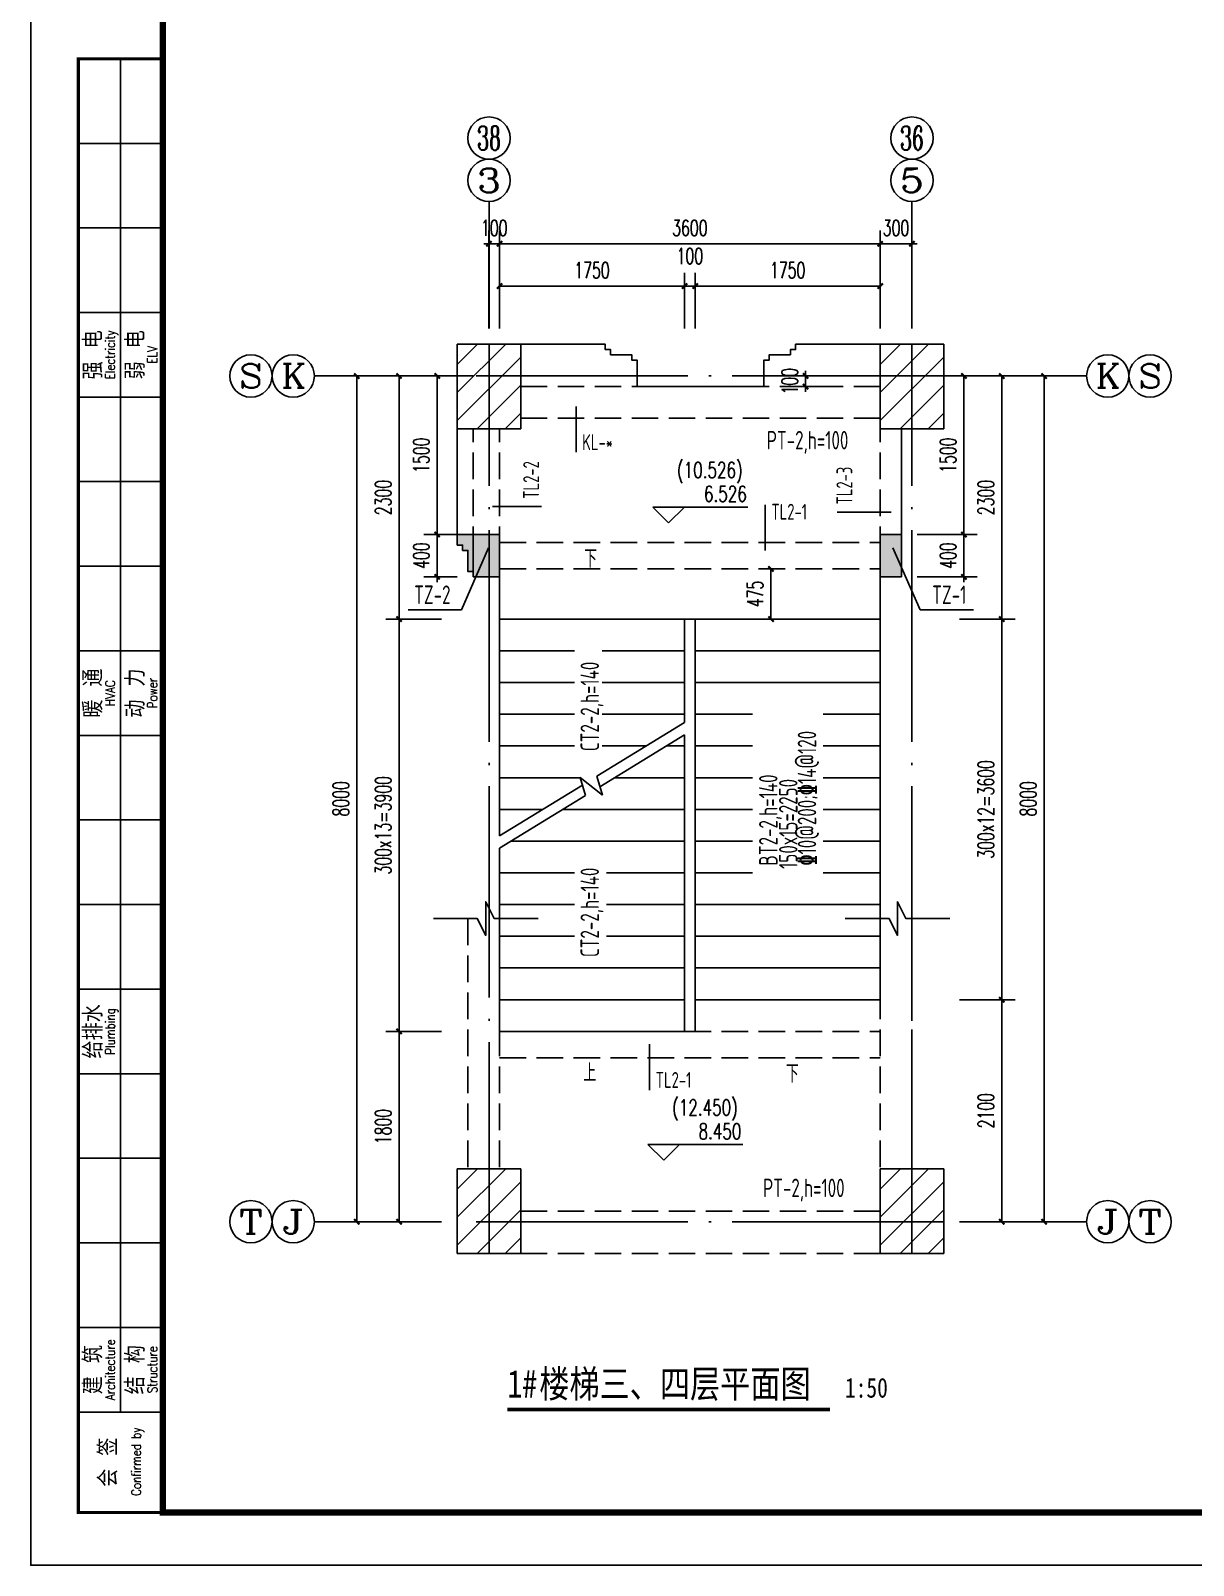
# Model space of a CAD drawing. Extents: x 239268 to 489116, y -316056 to -246175.
# Drawn here: x 307822 to 318817, y -311002 to -296486 of the extents above; entities that cross this region are included whole.
import ezdxf
from ezdxf.enums import TextEntityAlignment as Align

# ---------------------------------------------------------------- set-up
doc = ezdxf.new("R2010")
doc.units = 0
doc.header["$LTSCALE"] = 1000
doc.header["$MEASUREMENT"] = 0
doc.linetypes.add('DASH', pattern=[0.35, 0.25, -0.1])
doc.linetypes.add('DOTE', pattern=[2.42, 2, -0.2, 0.02, -0.2])
doc.layers.get('0').update_dxf_attribs({"linetype": 'CONTINUOUS'})
doc.layers.get('Defpoints').update_dxf_attribs({"color": 6, "linetype": 'CONTINUOUS'})
for name, color, linetype in [('3-ban', 84, 'CONTINUOUS'), ('3-HATCH', 8, 'CONTINUOUS'), ('3-liang-rein', 54, 'CONTINUOUS'), ('3-liang-s', 120, 'CONTINUOUS'), ('3-liang-s-1', 44, 'CONTINUOUS'), ('3-liang-xu', 120, 'DASH'), ('AXIS', 3, 'CONTINUOUS'), ('AXIS_TEXT', 7, 'CONTINUOUS'), ('COLUMN', 2, 'CONTINUOUS'), ('DIM_ELEV', 3, 'CONTINUOUS'), ('DIM_SYMB', 3, 'CONTINUOUS'), ('DOTE', 26, 'DOTE'), ('PUB_TEXT', 7, 'CONTINUOUS'), ('STAIR', 4, 'CONTINUOUS'), ('图框', 85, 'CONTINUOUS')]:
    doc.layers.add(name, color=color, linetype=linetype)
doc.styles.add('_TCH_AXIS', font='COMPLEX', dxfattribs={"bigfont": 'GBCBIG'})
doc.styles.add('_TCH_DIM', font='SIMPLEX', dxfattribs={"bigfont": 'GBCBIG'})
doc.styles.add('COMPLEX', font='COMPLEX')
doc.styles.add('DIM_FONT', font='SIMPLEX.shx', dxfattribs={"width": 0.65})
doc.styles.add('TKZ2_tjkts.shx', font='tjromant.shx', dxfattribs={"bigfont": 'tjkts.shx'})
doc.styles.add('TSSD_Rein', font='Tssdeng.shx', dxfattribs={"width": 0.7, "bigfont": 'hztxt.shx'})
doc.styles.add('房间名称', font='SIMHEI.TTF', dxfattribs={"width": 0.8})
doc.dimstyles.new('DIMN50', dxfattribs={"dimscale": 0.5, "dimtxt": 300, "dimasz": 100, "dimexe": 250, "dimexo": 300, "dimgap": 150, "dimtad": 1, "dimdec": 0, "dimzin": 0, "dimdsep": 46, "dimtxsty": 'DIM_FONT', "dimblk": 'ARCHTICK', "dimcen": 0.09, "dimclrt": 7, "dimazin": 2, "dimtfac": 1, "dimtdec": 0, "dimtix": 1, "dimtmove": 2, "dimatfit": 3, "dimfxl": 0, "dimtolj": 1, "dimtzin": 0, "dimarcsym": 0})

# ---------------------------------------------------------------- blocks, each defined once
blk = doc.blocks.new('_ArchTick')
at = {"color": 0, "linetype": 'ByBlock', "const_width": 0.4}
blk.add_lwpolyline([(-0.5, -0.5), (0.5, 0.5)], dxfattribs=at)
blk = doc.blocks.new('*D585')
at = {"layer": 'AXIS', "color": 0, "lineweight": -2}
for p, q in [((312256, -299302), (312256, -298777)), ((314006, -299302), (314006, -298777)), ((312256, -298902), (314006, -298902))]:
    blk.add_line(p, q, dxfattribs=at)
at = {"layer": 'Defpoints', "color": 0}
for p in [(314006, -298902), (312256, -299452), (314006, -299452)]:
    blk.add_point(p, dxfattribs=at)
at = {"layer": 'AXIS', "color": 0, "lineweight": -2, "xscale": 50, "yscale": 50, "zscale": 50, "rotation": 180}
blk.add_blockref('_ArchTick', (312256, -298902), dxfattribs=at)
at = {"layer": 'AXIS', "color": 0, "lineweight": -2, "xscale": 50, "yscale": 50, "zscale": 50}
blk.add_blockref('_ArchTick', (314006, -298902), dxfattribs=at)
at = {"layer": 'AXIS', "color": 7, "insert": (313131, -298752), "char_height": 150, "attachment_point": 5, "style": 'DIM_FONT'}
blk.add_mtext('\\A1;1750', dxfattribs=at)
blk = doc.blocks.new('*D586')
at = {"layer": 'AXIS', "color": 0, "lineweight": -2}
for p, q in [((314006, -299302), (314006, -298777)), ((314106, -299302), (314106, -298777)), ((314006, -298902), (313956, -298902)), ((314006, -298902), (314106, -298902)), ((314106, -298902), (314156, -298902))]:
    blk.add_line(p, q, dxfattribs=at)
at = {"layer": 'Defpoints', "color": 0}
for p in [(314106, -298902), (314006, -299452), (314106, -299452)]:
    blk.add_point(p, dxfattribs=at)
at = {"layer": 'AXIS', "color": 0, "lineweight": -2, "xscale": 50, "yscale": 50, "zscale": 50}
blk.add_blockref('_ArchTick', (314006, -298902), dxfattribs=at)
at = {"layer": 'AXIS', "color": 0, "lineweight": -2, "xscale": 50, "yscale": 50, "zscale": 50, "rotation": 180}
blk.add_blockref('_ArchTick', (314106, -298902), dxfattribs=at)
at = {"layer": 'AXIS', "color": 7, "insert": (314056, -298618), "char_height": 150, "attachment_point": 5, "style": 'DIM_FONT'}
blk.add_mtext('\\A1;100', dxfattribs=at)
blk = doc.blocks.new('*D587')
at = {"layer": 'AXIS', "color": 0, "lineweight": -2}
for p, q in [((314106, -299302), (314106, -298777)), ((315856, -299302), (315856, -298777)), ((314106, -298902), (315856, -298902))]:
    blk.add_line(p, q, dxfattribs=at)
at = {"layer": 'Defpoints', "color": 0}
for p in [(315856, -298902), (314106, -299452), (315856, -299452)]:
    blk.add_point(p, dxfattribs=at)
at = {"layer": 'AXIS', "color": 0, "lineweight": -2, "xscale": 50, "yscale": 50, "zscale": 50, "rotation": 180}
blk.add_blockref('_ArchTick', (314106, -298902), dxfattribs=at)
at = {"layer": 'AXIS', "color": 0, "lineweight": -2, "xscale": 50, "yscale": 50, "zscale": 50}
blk.add_blockref('_ArchTick', (315856, -298902), dxfattribs=at)
at = {"layer": 'AXIS', "color": 7, "insert": (314981, -298752), "char_height": 150, "attachment_point": 5, "style": 'DIM_FONT'}
blk.add_mtext('\\A1;1750', dxfattribs=at)
blk = doc.blocks.new('*D588')
at = {"layer": 'AXIS', "color": 0, "lineweight": -2}
for p, q in [((312156, -299302), (312156, -298377)), ((312256, -299302), (312256, -298377)), ((312156, -298502), (312106, -298502)), ((312156, -298502), (312256, -298502)), ((312256, -298502), (312306, -298502))]:
    blk.add_line(p, q, dxfattribs=at)
at = {"layer": 'Defpoints', "color": 0}
for p in [(312256, -298502), (312156, -299452), (312256, -299452)]:
    blk.add_point(p, dxfattribs=at)
at = {"layer": 'AXIS', "color": 0, "lineweight": -2, "xscale": 50, "yscale": 50, "zscale": 50}
blk.add_blockref('_ArchTick', (312156, -298502), dxfattribs=at)
at = {"layer": 'AXIS', "color": 0, "lineweight": -2, "xscale": 50, "yscale": 50, "zscale": 50, "rotation": 180}
blk.add_blockref('_ArchTick', (312256, -298502), dxfattribs=at)
at = {"layer": 'AXIS', "color": 7, "insert": (312206, -298352), "char_height": 150, "attachment_point": 5, "style": 'DIM_FONT'}
blk.add_mtext('\\A1;100', dxfattribs=at)
blk = doc.blocks.new('*D589')
at = {"layer": 'AXIS', "color": 0, "lineweight": -2}
for p, q in [((312256, -299302), (312256, -298377)), ((315856, -299302), (315856, -298377)), ((312256, -298502), (315856, -298502))]:
    blk.add_line(p, q, dxfattribs=at)
at = {"layer": 'Defpoints', "color": 0}
for p in [(315856, -298502), (312256, -299452), (315856, -299452)]:
    blk.add_point(p, dxfattribs=at)
at = {"layer": 'AXIS', "color": 0, "lineweight": -2, "xscale": 50, "yscale": 50, "zscale": 50, "rotation": 180}
blk.add_blockref('_ArchTick', (312256, -298502), dxfattribs=at)
at = {"layer": 'AXIS', "color": 0, "lineweight": -2, "xscale": 50, "yscale": 50, "zscale": 50}
blk.add_blockref('_ArchTick', (315856, -298502), dxfattribs=at)
at = {"layer": 'AXIS', "color": 7, "insert": (314056, -298352), "char_height": 150, "attachment_point": 5, "style": 'DIM_FONT'}
blk.add_mtext('\\A1;3600', dxfattribs=at)
blk = doc.blocks.new('*D590')
at = {"layer": 'AXIS', "color": 0, "lineweight": -2}
for p, q in [((315856, -299302), (315856, -298377)), ((316156, -299302), (316156, -298377)), ((315856, -298502), (315806, -298502)), ((315856, -298502), (316156, -298502)), ((316156, -298502), (316206, -298502))]:
    blk.add_line(p, q, dxfattribs=at)
at = {"layer": 'Defpoints', "color": 0}
for p in [(316156, -298502), (315856, -299452), (316156, -299452)]:
    blk.add_point(p, dxfattribs=at)
at = {"layer": 'AXIS', "color": 0, "lineweight": -2, "xscale": 50, "yscale": 50, "zscale": 50}
blk.add_blockref('_ArchTick', (315856, -298502), dxfattribs=at)
at = {"layer": 'AXIS', "color": 0, "lineweight": -2, "xscale": 50, "yscale": 50, "zscale": 50, "rotation": 180}
blk.add_blockref('_ArchTick', (316156, -298502), dxfattribs=at)
at = {"layer": 'AXIS', "color": 7, "insert": (316006, -298352), "char_height": 150, "attachment_point": 5, "style": 'DIM_FONT'}
blk.add_mtext('\\A1;300', dxfattribs=at)
blk = doc.blocks.new('*D591')
at = {"layer": 'AXIS', "color": 0, "lineweight": -2}
for p, q in [((316606, -305652), (317131, -305652)), ((317006, -307752), (317006, -305652)), ((316606, -307752), (317131, -307752))]:
    blk.add_line(p, q, dxfattribs=at)
at = {"layer": 'Defpoints', "color": 0}
for p in [(316456, -305652), (317006, -305652), (316456, -307752)]:
    blk.add_point(p, dxfattribs=at)
at = {"layer": 'AXIS', "color": 0, "lineweight": -2, "xscale": 50, "yscale": 50, "zscale": 50}
for p, rotation in [((317006, -305652), 90), ((317006, -307752), 270)]:
    blk.add_blockref('_ArchTick', p, dxfattribs=dict(at, rotation=rotation))
at = {"layer": 'AXIS', "color": 7, "insert": (316856, -306702), "char_height": 150, "attachment_point": 5, "rotation": 90, "style": 'DIM_FONT'}
blk.add_mtext('\\A1;2100', dxfattribs=at)
blk = doc.blocks.new('*D592')
at = {"layer": 'AXIS', "color": 0, "lineweight": -2}
for p, q in [((316606, -302052), (317131, -302052)), ((317006, -305652), (317006, -302052)), ((316606, -305652), (317131, -305652))]:
    blk.add_line(p, q, dxfattribs=at)
at = {"layer": 'Defpoints', "color": 0}
for p in [(316456, -302052), (317006, -302052), (316456, -305652)]:
    blk.add_point(p, dxfattribs=at)
at = {"layer": 'AXIS', "color": 0, "lineweight": -2, "xscale": 50, "yscale": 50, "zscale": 50}
for p, rotation in [((317006, -302052), 90), ((317006, -305652), 270)]:
    blk.add_blockref('_ArchTick', p, dxfattribs=dict(at, rotation=rotation))
at = {"layer": 'AXIS', "color": 7, "insert": (316856, -303852), "char_height": 150, "attachment_point": 5, "rotation": 90, "style": 'DIM_FONT'}
blk.add_mtext('\\A1;300x12=3600', dxfattribs=at)
blk = doc.blocks.new('*D593')
at = {"layer": 'AXIS', "color": 0, "lineweight": -2}
for p, q in [((316606, -299752), (317131, -299752)), ((317006, -302052), (317006, -299752)), ((316606, -302052), (317131, -302052))]:
    blk.add_line(p, q, dxfattribs=at)
at = {"layer": 'Defpoints', "color": 0}
for p in [(316456, -299752), (317006, -299752), (316456, -302052)]:
    blk.add_point(p, dxfattribs=at)
at = {"layer": 'AXIS', "color": 0, "lineweight": -2, "xscale": 50, "yscale": 50, "zscale": 50}
for p, rotation in [((317006, -299752), 90), ((317006, -302052), 270)]:
    blk.add_blockref('_ArchTick', p, dxfattribs=dict(at, rotation=rotation))
at = {"layer": 'AXIS', "color": 7, "insert": (316856, -300902), "char_height": 150, "attachment_point": 5, "rotation": 90, "style": 'DIM_FONT'}
blk.add_mtext('\\A1;2300', dxfattribs=at)
blk = doc.blocks.new('*D594')
at = {"layer": 'AXIS', "color": 0, "lineweight": -2}
for p, q in [((316606, -299752), (317531, -299752)), ((317406, -307752), (317406, -299752)), ((316606, -307752), (317531, -307752))]:
    blk.add_line(p, q, dxfattribs=at)
at = {"layer": 'Defpoints', "color": 0}
for p in [(316456, -299752), (317406, -299752), (316456, -307752)]:
    blk.add_point(p, dxfattribs=at)
at = {"layer": 'AXIS', "color": 0, "lineweight": -2, "xscale": 50, "yscale": 50, "zscale": 50}
for p, rotation in [((317406, -299752), 90), ((317406, -307752), 270)]:
    blk.add_blockref('_ArchTick', p, dxfattribs=dict(at, rotation=rotation))
at = {"layer": 'AXIS', "color": 7, "insert": (317256, -303752), "char_height": 150, "attachment_point": 5, "rotation": 90, "style": 'DIM_FONT'}
blk.add_mtext('\\A1;8000', dxfattribs=at)
blk = doc.blocks.new('*D595')
at = {"layer": 'AXIS', "color": 0, "lineweight": -2}
for p, q in [((311706, -305952), (311181, -305952)), ((311306, -307752), (311306, -305952)), ((311706, -307752), (311181, -307752))]:
    blk.add_line(p, q, dxfattribs=at)
at = {"layer": 'Defpoints', "color": 0}
for p in [(311306, -305952), (311856, -305952), (311856, -307752)]:
    blk.add_point(p, dxfattribs=at)
at = {"layer": 'AXIS', "color": 0, "lineweight": -2, "xscale": 50, "yscale": 50, "zscale": 50}
for p, rotation in [((311306, -305952), 90), ((311306, -307752), 270)]:
    blk.add_blockref('_ArchTick', p, dxfattribs=dict(at, rotation=rotation))
at = {"layer": 'AXIS', "color": 7, "insert": (311156, -306852), "char_height": 150, "attachment_point": 5, "rotation": 90, "style": 'DIM_FONT'}
blk.add_mtext('\\A1;1800', dxfattribs=at)
blk = doc.blocks.new('*D596')
at = {"layer": 'AXIS', "color": 0, "lineweight": -2}
for p, q in [((311706, -302052), (311181, -302052)), ((311306, -305952), (311306, -302052)), ((311706, -305952), (311181, -305952))]:
    blk.add_line(p, q, dxfattribs=at)
at = {"layer": 'Defpoints', "color": 0}
for p in [(311306, -302052), (311856, -302052), (311856, -305952)]:
    blk.add_point(p, dxfattribs=at)
at = {"layer": 'AXIS', "color": 0, "lineweight": -2, "xscale": 50, "yscale": 50, "zscale": 50}
for p, rotation in [((311306, -302052), 90), ((311306, -305952), 270)]:
    blk.add_blockref('_ArchTick', p, dxfattribs=dict(at, rotation=rotation))
at = {"layer": 'AXIS', "color": 7, "insert": (311156, -304002), "char_height": 150, "attachment_point": 5, "rotation": 90, "style": 'DIM_FONT'}
blk.add_mtext('\\A1;300x13=3900', dxfattribs=at)
blk = doc.blocks.new('*D597')
at = {"layer": 'AXIS', "color": 0, "lineweight": -2}
for p, q in [((311706, -299752), (311181, -299752)), ((311306, -302052), (311306, -299752)), ((311706, -302052), (311181, -302052))]:
    blk.add_line(p, q, dxfattribs=at)
at = {"layer": 'Defpoints', "color": 0}
for p in [(311306, -299752), (311856, -299752), (311856, -302052)]:
    blk.add_point(p, dxfattribs=at)
at = {"layer": 'AXIS', "color": 0, "lineweight": -2, "xscale": 50, "yscale": 50, "zscale": 50}
for p, rotation in [((311306, -299752), 90), ((311306, -302052), 270)]:
    blk.add_blockref('_ArchTick', p, dxfattribs=dict(at, rotation=rotation))
at = {"layer": 'AXIS', "color": 7, "insert": (311156, -300902), "char_height": 150, "attachment_point": 5, "rotation": 90, "style": 'DIM_FONT'}
blk.add_mtext('\\A1;2300', dxfattribs=at)
blk = doc.blocks.new('*D598')
at = {"layer": 'AXIS', "color": 0, "lineweight": -2}
for p, q in [((311706, -299752), (310781, -299752)), ((310906, -307752), (310906, -299752)), ((311706, -307752), (310781, -307752))]:
    blk.add_line(p, q, dxfattribs=at)
at = {"layer": 'Defpoints', "color": 0}
for p in [(310906, -299752), (311856, -299752), (311856, -307752)]:
    blk.add_point(p, dxfattribs=at)
at = {"layer": 'AXIS', "color": 0, "lineweight": -2, "xscale": 50, "yscale": 50, "zscale": 50}
for p, rotation in [((310906, -299752), 90), ((310906, -307752), 270)]:
    blk.add_blockref('_ArchTick', p, dxfattribs=dict(at, rotation=rotation))
at = {"layer": 'AXIS', "color": 7, "insert": (310756, -303752), "char_height": 150, "attachment_point": 5, "rotation": 90, "style": 'DIM_FONT'}
blk.add_mtext('\\A1;8000', dxfattribs=at)
blk = doc.blocks.new('_AXISO')
blk.add_circle((0, 0), 0.5)
at = {"layer": 'AXIS_TEXT', "style": 'COMPLEX', "width": 1.041667}
blk.add_attdef('A', text='', height=0.56, dxfattribs=at).set_placement((-0.25, -0.28), (0.25, -0.28), align=Align.FIT)
blk = doc.blocks.new('TJAD_TK_A1')
for p, q in [((517.38, 385.45), (517.38, 641.45)), ((509.38, 625.45), (525.38, 625.45)), ((509.38, 609.45), (525.38, 609.45)), ((509.38, 593.45), (525.38, 593.45)), ((509.38, 577.45), (525.38, 577.45)), ((509.38, 561.45), (525.38, 561.45)), ((509.38, 545.45), (525.38, 545.45)), ((509.38, 529.45), (525.38, 529.45)), ((509.38, 513.45), (525.38, 513.45)), ((509.38, 497.45), (525.38, 497.45)), ((509.38, 481.45), (525.38, 481.45)), ((509.38, 465.45), (525.38, 465.45)), ((509.38, 449.45), (525.38, 449.45)), ((509.38, 433.45), (525.38, 433.45)), ((509.38, 417.45), (525.38, 417.45)), ((509.38, 401.45), (525.38, 401.45)), ((517.38, 401.45), (517.38, 385.45)), ((509.38, 385.45), (525.38, 385.45))]:
    blk.add_line(p, q)
at = {"layer": '图框'}
for q in [(500.38, 950.45), (1341.38, 356.45)]:
    blk.add_line((500.38, 356.45), q, dxfattribs=at)
at = {"layer": '图框', "const_width": 1.2}
blk.add_lwpolyline([(1331.38, 940.45), (525.38, 940.45), (525.38, 366.45), (1331.38, 366.45)], close=True, dxfattribs=at)
at = {"layer": '图框', "const_width": 0.6}
blk.add_lwpolyline([(525.38, 366.45), (509.38, 366.45), (509.38, 641.45), (525.38, 641.45)], dxfattribs=at)
at = {"style": 'TKZ2_tjkts.shx'}
for s, p in [('强 电', (512.17, 585.45)), ('弱 电', (520.17, 585.45)), ('暖 通', (512.17, 521.45)), ('动 力', (520.17, 521.45)), ('给排水', (512.17, 457.45)), ('建 筑', (512.17, 393.45)), ('结 构', (520.17, 393.45)), ('会 签', (515, 375.95))]:
    blk.add_text(s, height=3.6, rotation=90, dxfattribs=at).set_placement(p, align=Align.MIDDLE_CENTER)
at = {"style": 'TKZ2_tjkts.shx', "width": 0.8}
for s, p in [('Electricity', (515.4, 585.45)), ('ELV', (523.4, 585.45)), ('HVAC', (515.4, 521.45)), ('Power', (523.4, 521.45)), ('Plumbing', (515.4, 457.45)), ('Architecture', (515.4, 393.45)), ('Structure', (523.4, 393.45)), ('Confirmed by', (520.33, 376.06))]:
    blk.add_text(s, height=1.8, rotation=90, dxfattribs=at).set_placement(p, align=Align.MIDDLE_CENTER)
blk = doc.blocks.new('*D737')
at = {"layer": '3-liang-s', "color": 0, "lineweight": -2}
for p, q in [((312006, -299752), (311541, -299752)), ((311666, -299752), (311666, -301252)), ((311856, -301252), (311541, -301252))]:
    blk.add_line(p, q, dxfattribs=at)
at = {"layer": 'Defpoints', "color": 0}
for p in [(312156, -299752), (311666, -301252), (312006, -301252)]:
    blk.add_point(p, dxfattribs=at)
at = {"layer": '3-liang-s', "color": 0, "lineweight": -2, "xscale": 50, "yscale": 50, "zscale": 50}
for p, rotation in [((311666, -299752), 90), ((311666, -301252), 270)]:
    blk.add_blockref('_ArchTick', p, dxfattribs=dict(at, rotation=rotation))
at = {"layer": '3-liang-s', "color": 7, "insert": (311516, -300502), "char_height": 150, "attachment_point": 5, "rotation": 90, "style": 'DIM_FONT'}
blk.add_mtext('\\A1;1500', dxfattribs=at)
blk = doc.blocks.new('*D738')
at = {"layer": '3-liang-s', "color": 0, "lineweight": -2}
for p, q in [((311856, -301252), (311541, -301252)), ((311666, -301252), (311666, -301202)), ((311666, -301252), (311666, -301652)), ((311856, -301652), (311541, -301652)), ((311666, -301652), (311666, -301702))]:
    blk.add_line(p, q, dxfattribs=at)
at = {"layer": 'Defpoints', "color": 0}
for p in [(312006, -301252), (311666, -301652), (312006, -301652)]:
    blk.add_point(p, dxfattribs=at)
at = {"layer": '3-liang-s', "color": 0, "lineweight": -2, "xscale": 50, "yscale": 50, "zscale": 50}
for p, rotation in [((311666, -301252), 270), ((311666, -301652), 90)]:
    blk.add_blockref('_ArchTick', p, dxfattribs=dict(at, rotation=rotation))
at = {"layer": '3-liang-s', "color": 7, "insert": (311516, -301452), "char_height": 150, "attachment_point": 5, "rotation": 90, "style": 'DIM_FONT'}
blk.add_mtext('\\A1;400', dxfattribs=at)
blk = doc.blocks.new('*D739')
at = {"layer": '3-liang-s', "color": 0, "lineweight": -2}
for p, q in [((316306, -299752), (316773, -299752)), ((316648, -299752), (316648, -301252)), ((316206, -301252), (316773, -301252))]:
    blk.add_line(p, q, dxfattribs=at)
at = {"layer": 'Defpoints', "color": 0}
for p in [(316156, -299752), (316056, -301252), (316648, -301252)]:
    blk.add_point(p, dxfattribs=at)
at = {"layer": '3-liang-s', "color": 0, "lineweight": -2, "xscale": 50, "yscale": 50, "zscale": 50}
for p, rotation in [((316648, -299752), 90), ((316648, -301252), 270)]:
    blk.add_blockref('_ArchTick', p, dxfattribs=dict(at, rotation=rotation))
at = {"layer": '3-liang-s', "color": 7, "insert": (316498, -300502), "char_height": 150, "attachment_point": 5, "rotation": 90, "style": 'DIM_FONT'}
blk.add_mtext('\\A1;1500', dxfattribs=at)
blk = doc.blocks.new('*D740')
at = {"layer": '3-liang-s', "color": 0, "lineweight": -2}
for p, q in [((316206, -301252), (316773, -301252)), ((316648, -301252), (316648, -301202)), ((316648, -301252), (316648, -301652)), ((316206, -301652), (316773, -301652)), ((316648, -301652), (316648, -301702))]:
    blk.add_line(p, q, dxfattribs=at)
at = {"layer": 'Defpoints', "color": 0}
for p in [(316056, -301252), (316056, -301652), (316648, -301652)]:
    blk.add_point(p, dxfattribs=at)
at = {"layer": '3-liang-s', "color": 0, "lineweight": -2, "xscale": 50, "yscale": 50, "zscale": 50}
for p, rotation in [((316648, -301252), 270), ((316648, -301652), 90)]:
    blk.add_blockref('_ArchTick', p, dxfattribs=dict(at, rotation=rotation))
at = {"layer": '3-liang-s', "color": 7, "insert": (316498, -301452), "char_height": 150, "attachment_point": 5, "rotation": 90, "style": 'DIM_FONT'}
blk.add_mtext('\\A1;400', dxfattribs=at)
blk = doc.blocks.new('*D747')
at = {"layer": '3-liang-s', "color": 0, "lineweight": -2}
for p, q in [((315151, -299752), (315151, -299702)), ((315094, -299752), (315276, -299752)), ((315094, -299852), (315276, -299852)), ((315151, -299752), (315151, -299852)), ((315151, -299852), (315151, -299902))]:
    blk.add_line(p, q, dxfattribs=at)
at = {"layer": 'Defpoints', "color": 0}
for p in [(314944, -299752), (314944, -299852), (315151, -299852)]:
    blk.add_point(p, dxfattribs=at)
at = {"layer": '3-liang-s', "color": 0, "lineweight": -2, "xscale": 50, "yscale": 50, "zscale": 50}
for p, rotation in [((315151, -299752), 270), ((315151, -299852), 90)]:
    blk.add_blockref('_ArchTick', p, dxfattribs=dict(at, rotation=rotation))
at = {"layer": '3-liang-s', "color": 7, "insert": (315001, -299802), "char_height": 150, "attachment_point": 5, "rotation": 90, "style": 'DIM_FONT'}
blk.add_mtext('\\A1;100', dxfattribs=at)
blk = doc.blocks.new('*D750')
at = {"layer": '3-liang-s', "color": 0, "lineweight": -2}
for p, q in [((314817, -301577), (314948, -301577)), ((314823, -302052), (314823, -301577)), ((314817, -302052), (314948, -302052))]:
    blk.add_line(p, q, dxfattribs=at)
at = {"layer": 'Defpoints', "color": 0}
for p in [(314667, -301577), (314823, -301577), (314667, -302052)]:
    blk.add_point(p, dxfattribs=at)
at = {"layer": '3-liang-s', "color": 0, "lineweight": -2, "xscale": 50, "yscale": 50, "zscale": 50}
for p, rotation in [((314823, -301577), 90), ((314823, -302052), 270)]:
    blk.add_blockref('_ArchTick', p, dxfattribs=dict(at, rotation=rotation))
at = {"layer": '3-liang-s', "color": 7, "insert": (314673, -301814), "char_height": 150, "attachment_point": 5, "rotation": 90, "style": 'DIM_FONT'}
blk.add_mtext('\\A1;475', dxfattribs=at)

msp = doc.modelspace()

# ---------------------------------------------------------------- hatches: boundary and pattern name
at = {"layer": '3-HATCH'}
h = msp.add_hatch(dxfattribs=at)
h.set_pattern_fill('ANSI31', color=256, scale=1500, style=0)
h.set_pattern_definition([(45, (-7e-05, -14614.43), (-132.58252, 132.58252), [])])
h.paths.add_polyline_path([(312456.5, -299451.9), (311856.5, -299451.9), (311856.5, -300251.9), (312456.5, -300251.9)])
h = msp.add_hatch(dxfattribs=at)
h.set_pattern_fill('ANSI31', color=256, scale=1500, style=0)
h.set_pattern_definition([(45, (4000, -14614.43), (-132.58252, 132.58252), [])])
h.paths.add_polyline_path([(316456.5, -299451.9), (315856.5, -299451.9), (315856.5, -300251.9), (316456.5, -300251.9)])
for points in [[(312006.5, -301251.9), (311856.5, -301251.9), (311856.5, -301351.9), (311906.5, -301351.9), (311906.5, -301401.9), (311956.5, -301401.9), (311956.5, -301601.9), (312006.5, -301601.9)], [(312006.5, -301651.9), (312256.5, -301651.9), (312256.5, -301251.9), (312006.5, -301251.9)], [(315856.5, -301651.9), (316056.5, -301651.9), (316056.5, -301251.9), (315856.5, -301251.9)]]:
    msp.add_hatch(color=256, dxfattribs=at).paths.add_polyline_path(points)
h = msp.add_hatch(dxfattribs=at)
h.set_pattern_fill('ANSI31', color=256, scale=1500, style=0)
h.set_pattern_definition([(45, (0.003, -22414.43), (-132.58252, 132.58252), [])])
h.paths.add_polyline_path([(312456.5, -307251.9), (311856.5, -307251.9), (311856.5, -308051.9), (312456.5, -308051.9)])
h = msp.add_hatch(dxfattribs=at)
h.set_pattern_fill('ANSI31', color=256, scale=1500, style=0)
h.set_pattern_definition([(45, (4000, -22414.43), (-132.58252, 132.58252), [])])
h.paths.add_polyline_path([(316456.5, -307251.9), (315856.5, -307251.9), (315856.5, -308051.9), (316456.5, -308051.9)])

# ---------------------------------------------------------------- linework, layer by layer
at = {"layer": '3-ban'}
for p, q in [((312152.8, -301377.8), (311896.1, -301964.8)), ((315977.1, -301378.3), (316233.8, -301965.3)), ((311896.1, -301964.8), (311392.1, -301964.8)), ((316233.8, -301965.3), (316737.8, -301965.3))]:
    msp.add_line(p, q, dxfattribs=at)
at = {"layer": '3-liang-rein'}
for p, q in [((312979.3, -300474.2), (312979.3, -300041.2)), ((312653.6, -300986.7), (312188.2, -300986.7)), ((314768.6, -301402.5), (314768.6, -300969.5)), ((315960.5, -301041.1), (315448.4, -301041.1)), ((313674.7, -306506.6), (313674.7, -306073.6))]:
    msp.add_line(p, q, dxfattribs=at)
at = {"layer": '3-liang-s'}
for p, q in [((311856.5, -301251.9), (311856.5, -300251.9)), ((316056.5, -301426.9), (316056.5, -300251.9))]:
    msp.add_line(p, q, dxfattribs=at)
for points in [[(312456.5, -299451.9), (313256.5, -299451.9), (313256.5, -299501.9), (313306.5, -299501.9), (313306.5, -299551.9), (313506.5, -299551.9), (313506.5, -299601.9), (313556.5, -299601.9), (313556.5, -299851.9), (314756.5, -299851.9), (314756.5, -299601.9), (314806.5, -299601.9), (314806.5, -299551.9), (315006.5, -299551.9), (315006.5, -299501.9), (315056.5, -299501.9), (315056.5, -299451.9), (315856.5, -299451.9)], [(312006.5, -301601.9), (311956.5, -301601.9), (311956.5, -301401.9), (311906.5, -301401.9), (311906.5, -301351.9), (311856.5, -301351.9), (311856.5, -301251.9), (312006.5, -301251.9), (312006.5, -301601.9)]]:
    msp.add_lwpolyline(points, dxfattribs=at)
at = {"layer": '3-liang-s-1'}
for points in [[(312620.1, -304884.9), (312205.8, -304884.9), (312125.7, -304725.2), (312125.7, -305044.5), (312045.6, -304884.9), (311631.3, -304884.9)], [(316514, -304884.9), (316099.7, -304884.9), (316019.6, -304725.2), (316019.6, -305044.5), (315939.5, -304884.9), (315525.2, -304884.9)]]:
    msp.add_lwpolyline(points, dxfattribs=at)
at = {"layer": '3-liang-xu'}
for p, q in [((312456.5, -299851.9), (315856.5, -299851.9)), ((312456.5, -300151.9), (315856.5, -300151.9)), ((312006.5, -301426.9), (312006.5, -300251.9)), ((312256.5, -301426.9), (312256.5, -300251.9)), ((315856.5, -301426.9), (315856.5, -300251.9)), ((312256.5, -301326.9), (315856.5, -301326.9)), ((312256.5, -301576.9), (315856.5, -301576.9)), ((311956.5, -304884.9), (311956.5, -307251.9)), ((312256.5, -304884.9), (312256.5, -307251.9)), ((315856.5, -304884.9), (315856.5, -307251.9)), ((316156.5, -304884.9), (316156.5, -307251.9)), ((312256.5, -305951.9), (315856.5, -305951.9)), ((312256.5, -306201.9), (315856.5, -306201.9)), ((312456.5, -307651.9), (315856.5, -307651.9)), ((312456.5, -308051.9), (315856.5, -308051.9))]:
    msp.add_line(p, q, dxfattribs=at)
at = {"layer": 'AXIS'}
for p, q in [((312156.5, -297701.9), (312156.5, -297701.9)), ((316156.5, -297701.9), (316156.5, -297701.9)), ((312156.5, -299301.9), (312156.5, -298101.9)), ((316156.5, -299301.9), (316156.5, -298101.9)), ((310104.7, -299751.9), (310104.7, -299751.9)), ((311706.5, -299751.9), (310504.7, -299751.9)), ((316906.5, -299751.9), (317808.2, -299751.9)), ((318208.2, -299751.9), (318208.2, -299751.9)), ((310104.7, -307751.9), (310104.7, -307751.9)), ((311706.5, -307751.9), (310504.7, -307751.9)), ((316906.5, -307751.9), (317808.2, -307751.9)), ((318208.2, -307751.9), (318208.2, -307751.9))]:
    msp.add_line(p, q, dxfattribs=at)
at = {"layer": 'COLUMN'}
for p, q in [((312456.5, -299451.9), (311856.5, -299451.9)), ((311856.5, -299451.9), (311856.5, -300251.9)), ((312456.5, -300251.9), (312456.5, -299451.9)), ((316456.5, -299451.9), (315856.5, -299451.9)), ((315856.5, -299451.9), (315856.5, -300251.9)), ((316456.5, -300251.9), (316456.5, -299451.9)), ((311856.5, -300251.9), (312456.5, -300251.9)), ((315856.5, -300251.9), (316456.5, -300251.9)), ((312456.5, -307251.9), (311856.5, -307251.9)), ((311856.5, -307251.9), (311856.5, -308051.9)), ((312456.5, -308051.9), (312456.5, -307251.9)), ((316456.5, -307251.9), (315856.5, -307251.9)), ((315856.5, -307251.9), (315856.5, -308051.9)), ((316456.5, -308051.9), (316456.5, -307251.9)), ((311856.5, -308051.9), (312456.5, -308051.9)), ((315856.5, -308051.9), (316456.5, -308051.9))]:
    msp.add_line(p, q, dxfattribs=at)
for points in [[(312006.5, -301651.9), (312256.5, -301651.9), (312256.5, -301251.9), (312006.5, -301251.9)], [(315856.5, -301651.9), (316056.5, -301651.9), (316056.5, -301251.9), (315856.5, -301251.9)]]:
    msp.add_lwpolyline(points, close=True, dxfattribs=at)
at = {"layer": 'DIM_ELEV'}
for p, q in [((313854.6, -301141.7), (313704.6, -300991.7)), ((313704.6, -300991.7), (314604.6, -300991.7)), ((313854.6, -301141.7), (314004.6, -300991.7)), ((313808.4, -307170.9), (313658.4, -307020.9)), ((313658.4, -307020.9), (314558.4, -307020.9)), ((313808.4, -307170.9), (313958.4, -307020.9))]:
    msp.add_line(p, q, dxfattribs=at)
at = {"layer": 'DIM_SYMB'}
for points in [[(313101.5, -301590.6, 0, 0, 0), (313101.5, -301865.8, 40, 0, 0), (313101.5, -302015.8, 0, 0, 0)], [(313101.5, -306201.9, 0, 0, 0), (313101.5, -305744.4, 40, 0, 0), (313101.5, -305594.4, 0, 0, 0)], [(315003.8, -306201.9, 0, 0, 0), (315003.8, -305744.4, 40, 0, 0), (315003.8, -305594.4, 0, 0, 0)]]:
    msp.add_lwpolyline(points, format="xyseb", dxfattribs=at)
at = {"layer": 'DIM_SYMB', "const_width": 35}
msp.add_lwpolyline([(312329.2, -309527.1), (315382.3, -309527.1)], dxfattribs=at)
at = {"layer": 'DOTE'}
for p, q in [((312156.5, -308051.9), (312156.5, -299451.9)), ((316156.5, -308051.9), (316156.5, -299451.9)), ((316456.5, -299751.9), (311856.5, -299751.9)), ((316456.5, -307751.9), (311856.5, -307751.9))]:
    msp.add_line(p, q, dxfattribs=at)
at = {"layer": 'STAIR'}
for p, q in [((312256.5, -304102.5), (312256.5, -301576.9)), ((315856.5, -301576.9), (315856.5, -305651.9)), ((312256.5, -302051.9), (314006.5, -302051.9)), ((314006.5, -303030.2), (314006.5, -302051.9)), ((314006.5, -302051.9), (314106.5, -302051.9)), ((315856.5, -302051.9), (314106.5, -302051.9)), ((314106.5, -302051.9), (314106.5, -305651.9)), ((312256.5, -302351.9), (312964, -302351.9)), ((313225.2, -302351.9), (314006.5, -302351.9)), ((315856.5, -302351.9), (314106.5, -302351.9)), ((312256.5, -302651.9), (312964, -302651.9)), ((313225.2, -302651.9), (314006.5, -302651.9)), ((315856.5, -302651.9), (314106.5, -302651.9)), ((312256.5, -302951.9), (312964, -302951.9)), ((313176.3, -303538.8), (314006.5, -303030.2)), ((313225.2, -302951.9), (314006.5, -302951.9)), ((314647.2, -302951.9), (314106.5, -302951.9)), ((315856.5, -302951.9), (315315.8, -302951.9)), ((313205.7, -303638.1), (314006.5, -303147.5)), ((314006.5, -305951.9), (314006.5, -303147.5)), ((312256.5, -303251.9), (312964, -303251.9)), ((313225.2, -303251.9), (313644.7, -303251.9)), ((313836.1, -303251.9), (314006.5, -303251.9)), ((314647.2, -303251.9), (314106.5, -303251.9)), ((315856.5, -303251.9), (315315.8, -303251.9)), ((312256.5, -303551.9), (313019.3, -303551.9)), ((312256.5, -304102.5), (313040.2, -303622.3)), ((313069.6, -303721.6), (313018.9, -303550.5)), ((313018.9, -303550.5), (313229.4, -303717.9)), ((313229.4, -303717.9), (313176.3, -303538.8)), ((313346.4, -303551.9), (314006.5, -303551.9)), ((314647.2, -303551.9), (314106.5, -303551.9)), ((315856.5, -303551.9), (315315.8, -303551.9)), ((312256.5, -304219.7), (313069.6, -303721.6)), ((312256.5, -303851.9), (312665.4, -303851.9)), ((312856.8, -303851.9), (314006.5, -303851.9)), ((314647.2, -303851.9), (314106.5, -303851.9)), ((315856.5, -303851.9), (315315.8, -303851.9)), ((312256.5, -305951.9), (312256.5, -304219.7)), ((312367.2, -304151.9), (314006.5, -304151.9)), ((314647.2, -304151.9), (314106.5, -304151.9)), ((315856.5, -304151.9), (315315.8, -304151.9)), ((312256.5, -304451.9), (312964.8, -304451.9)), ((313266.8, -304451.9), (314006.5, -304451.9)), ((314647.2, -304451.9), (314106.5, -304451.9)), ((315856.5, -304451.9), (315315.8, -304451.9)), ((312256.5, -304751.9), (312964.8, -304751.9)), ((313266.8, -304751.9), (314006.5, -304751.9)), ((315856.5, -304751.9), (314106.5, -304751.9)), ((312256.5, -305051.9), (312964.8, -305051.9)), ((313266.8, -305051.9), (314006.5, -305051.9)), ((315856.5, -305051.9), (314106.5, -305051.9)), ((312256.5, -305351.9), (314006.5, -305351.9)), ((315856.5, -305351.9), (314106.5, -305351.9)), ((312256.5, -305651.9), (314006.5, -305651.9)), ((315856.5, -305651.9), (314106.5, -305651.9)), ((314106.5, -305951.9), (314106.5, -305651.9)), ((312256.5, -305951.9), (314006.5, -305951.9)), ((314006.5, -305951.9), (314106.5, -305951.9))]:
    msp.add_line(p, q, dxfattribs=at)
at = {"layer": '图框'}
msp.add_lwpolyline([(307822.1, -281301.7), (349872.1, -281301.7), (349872.1, -311001.7), (307822.1, -311001.7)], close=True, dxfattribs=at)

# ---------------------------------------------------------------- block references
at = {"layer": 'AXIS'}
ref = msp.add_blockref('_AXISO', (312156.5, -297501.9), dxfattribs=dict(at, xscale=400, yscale=400, zscale=400))
ref.add_attrib('A', '38', dxfattribs={"layer": 'AXIS_TEXT', "height": 226.27, "style": '_TCH_AXIS', "width": 0.636364}).set_placement((312043.3, -297615.1), (312269.6, -297615.1), align=Align.FIT)
ref = msp.add_blockref('_AXISO', (316156.5, -297501.9), dxfattribs=dict(at, xscale=400, yscale=400, zscale=400))
ref.add_attrib('A', '36', dxfattribs={"layer": 'AXIS_TEXT', "height": 226.27, "style": '_TCH_AXIS', "width": 0.636364}).set_placement((316043.3, -297615.1), (316269.6, -297615.1), align=Align.FIT)
ref = msp.add_blockref('_AXISO', (312156.5, -297901.9), dxfattribs=dict(at, xscale=400, yscale=400, zscale=400))
ref.add_attrib('A', '3', dxfattribs={"layer": 'AXIS_TEXT', "height": 226.3, "style": '_TCH_AXIS', "width": 1.5}).set_placement((312043.3, -298015.1), (312269.6, -298015.1), align=Align.FIT)
ref = msp.add_blockref('_AXISO', (316156.5, -297901.9), dxfattribs=dict(at, xscale=400, yscale=400, zscale=400))
ref.add_attrib('A', '5', dxfattribs={"layer": 'AXIS_TEXT', "height": 226.3, "style": '_TCH_AXIS', "width": 1.5}).set_placement((316043.3, -298015.1), (316269.6, -298015.1), align=Align.FIT)
ref = msp.add_blockref('_AXISO', (309904.7, -299751.9), dxfattribs=dict(at, xscale=400, yscale=400, zscale=400))
ref.add_attrib('A', 'S', dxfattribs={"layer": 'AXIS_TEXT', "height": 226.3, "style": '_TCH_AXIS', "width": 1.5}).set_placement((309791.6, -299865), (310017.8, -299865), align=Align.FIT)
ref = msp.add_blockref('_AXISO', (310304.7, -299751.9), dxfattribs=dict(at, xscale=400, yscale=400, zscale=400))
ref.add_attrib('A', 'K', dxfattribs={"layer": 'AXIS_TEXT', "height": 226.3, "style": '_TCH_AXIS', "width": 1.105263}).set_placement((310191.6, -299865), (310417.8, -299865), align=Align.FIT)
ref = msp.add_blockref('_AXISO', (318008.2, -299751.9), dxfattribs=dict(at, xscale=400, yscale=400, zscale=400))
ref.add_attrib('A', 'K', dxfattribs={"layer": 'AXIS_TEXT', "height": 226.3, "style": '_TCH_AXIS', "width": 1.105263}).set_placement((317895.1, -299865), (318121.4, -299865), align=Align.FIT)
ref = msp.add_blockref('_AXISO', (318408.2, -299751.9), dxfattribs=dict(at, xscale=400, yscale=400, zscale=400))
ref.add_attrib('A', 'S', dxfattribs={"layer": 'AXIS_TEXT', "height": 226.3, "style": '_TCH_AXIS', "width": 1.5}).set_placement((318295.1, -299865), (318521.4, -299865), align=Align.FIT)
ref = msp.add_blockref('_AXISO', (309904.7, -307751.9), dxfattribs=dict(at, xscale=400, yscale=400, zscale=400))
ref.add_attrib('A', 'T', dxfattribs={"layer": 'AXIS_TEXT', "height": 226.3, "style": '_TCH_AXIS', "width": 1.4}).set_placement((309791.6, -307865), (310017.8, -307865), align=Align.FIT)
ref = msp.add_blockref('_AXISO', (310304.7, -307751.9), dxfattribs=dict(at, xscale=400, yscale=400, zscale=400))
ref.add_attrib('A', 'J', dxfattribs={"layer": 'AXIS_TEXT', "height": 226.3, "style": '_TCH_AXIS', "width": 1.909091}).set_placement((310191.6, -307865), (310417.8, -307865), align=Align.FIT)
ref = msp.add_blockref('_AXISO', (318008.2, -307751.9), dxfattribs=dict(at, xscale=400, yscale=400, zscale=400))
ref.add_attrib('A', 'J', dxfattribs={"layer": 'AXIS_TEXT', "height": 226.3, "style": '_TCH_AXIS', "width": 1.909091}).set_placement((317895.1, -307865), (318121.4, -307865), align=Align.FIT)
ref = msp.add_blockref('_AXISO', (318408.2, -307751.9), dxfattribs=dict(at, xscale=400, yscale=400, zscale=400))
ref.add_attrib('A', 'T', dxfattribs={"layer": 'AXIS_TEXT', "height": 226.3, "style": '_TCH_AXIS', "width": 1.4}).set_placement((318295.1, -307865), (318521.4, -307865), align=Align.FIT)
at = {"layer": '图框', "xscale": 50, "yscale": 50, "zscale": 50}
msp.add_blockref('TJAD_TK_A1', (282803.1, -328824.2), dxfattribs=at)

# ---------------------------------------------------------------- texts
at = {"layer": '3-ban', "style": 'TSSD_Rein', "width": 0.7}
for p in [(314783.6, -300446.9), (314748, -307519.4)]:
    msp.add_text('PT-2,h=100', height=175, dxfattribs=at).set_placement(p)
for s, p in [('TZ-2', (311620.6, -301820.8, 1920)), ('TZ-1', (316509.3, -301821.3, 1920))]:
    msp.add_text(s, height=175, dxfattribs=at).set_placement(p, align=Align.MIDDLE)
for s, p in [('CT2-2,h=140', (313197.1, -303301.1)), ('%%13210@200;%%13214@120', (315251, -304382.9)), ('BT2-2,h=140', (314885.3, -304383.9)), ('150x15=2250', (315074, -304414.2)), ('CT2-2,h=140', (313197.1, -305249.3))]:
    msp.add_text(s, height=175, rotation=90, dxfattribs=at).set_placement(p)
at = {"layer": '3-liang-rein', "style": 'TSSD_Rein', "width": 0.7}
for s, p in [('KL-*', (313037.2, -300453.6)), ('TL2-1', (314826.5, -301111.3)), ('TL2-1', (313732.6, -306485.9))]:
    msp.add_text(s, height=150, dxfattribs=at).set_placement(p)
for s, p in [('TL2-2', (312629.6, -300914)), ('TL2-3', (315592.6, -300968.4))]:
    msp.add_text(s, height=150, rotation=90, dxfattribs=at).set_placement(p)
at = {"layer": 'PUB_TEXT'}
for s, height, style, width, p in [('(10.526)', 148.75, '_TCH_DIM', 0.705882, (313934.6, -300716.7)), ('6.526', 148.75, '_TCH_DIM', 0.705882, (314189.6, -300941.7)), ('(12.450)', 148.75, '_TCH_DIM', 0.705882, (313888.4, -306745.9)), ('8.450', 148.75, '_TCH_DIM', 0.705882, (314138.4, -306970.9)), ('1#', 261.39, '房间名称', 0.8, (312329.2, -309415.8)), ('楼梯三、四层平面图', 261.39, '房间名称', 0.8, (312631.6, -309415.8)), ('1:50', 186.71, '房间名称', 0.8, (315522.3, -309415.8))]:
    msp.add_text(s, height=height, dxfattribs=dict(at, style=style, width=width)).set_placement(p)
at = {"layer": 'PUB_TEXT', "style": '_TCH_DIM'}
for s, p in [('下', (313056.2, -301564.7)), ('上', (313049.3, -306427.2)), ('下', (314964, -306435.9))]:
    msp.add_text(s, height=168.8, dxfattribs=at).set_placement(p)

# ---------------------------------------------------------------- dimensions: what is measured, and where the dimension line sits
at = {"layer": '3-liang-s'}
for base, p1, p2, picture, middle in [((311665.6, -301251.9), (312156.5, -299751.9), (312006.5, -301251.9), '*D737', (311515.6, -300501.9)), ((315151.4, -299851.9), (314944.3, -299751.9), (314944.3, -299851.9), '*D747', (315001.4, -299801.9)), ((316647.8, -301251.9), (316156.5, -299751.9), (316056.5, -301251.9), '*D739', (316497.8, -300501.9)), ((311665.6, -301651.9), (312006.5, -301251.9), (312006.5, -301651.9), '*D738', (311515.6, -301451.9)), ((316647.8, -301651.9), (316056.5, -301251.9), (316056.5, -301651.9), '*D740', (316497.8, -301451.9)), ((314823.4, -301576.9), (314667, -302051.9), (314667, -301576.9), '*D750', (314673.4, -301814.4))]:
    dim = msp.add_linear_dim(base=base, p1=p1, p2=p2, angle=90, dimstyle='DIMN50', dxfattribs=at)
    dim.commit()
    dim.dimension.update_dxf_attribs({"geometry": picture, "text_midpoint": middle})
at = {"layer": 'AXIS'}
for p1, p2, distance, picture, middle in [((312156.5, -299451.9), (312256.5, -299451.9), 950, '*D588', (312206.5, -298351.9)), ((312256.5, -299451.9), (315856.5, -299451.9), 950, '*D589', (314056.5, -298351.9)), ((315856.5, -299451.9), (316156.5, -299451.9), 950, '*D590', (316006.5, -298351.9)), ((312256.5, -299451.9), (314006.5, -299451.9), 550, '*D585', (313131.5, -298751.9)), ((314106.5, -299451.9), (315856.5, -299451.9), 550, '*D587', (314981.5, -298751.9)), ((311856.5, -307751.9), (311856.5, -299751.9), 950, '*D598', (310756.5, -303751.9)), ((311856.5, -302051.9), (311856.5, -299751.9), 550, '*D597', (311156.5, -300901.9)), ((316456.5, -302051.9), (316456.5, -299751.9), -550, '*D593', (316856.5, -300901.9)), ((316456.5, -307751.9), (316456.5, -299751.9), -950, '*D594', (317256.5, -303751.9)), ((316456.5, -307751.9), (316456.5, -305651.9), -550, '*D591', (316856.5, -306701.9)), ((311856.5, -307751.9), (311856.5, -305951.9), 550, '*D595', (311156.5, -306851.9))]:
    dim = msp.add_aligned_dim(p1=p1, p2=p2, distance=distance, dimstyle='DIMN50', dxfattribs=at)
    dim.commit()
    dim.dimension.update_dxf_attribs({"geometry": picture, "text_midpoint": middle})
dim = msp.add_linear_dim(base=(314106.5, -298901.9), p1=(314006.5, -299451.9), p2=(314106.5, -299451.9), angle=0, dimstyle='DIMN50', dxfattribs=at)
dim.commit()
dim.dimension.update_dxf_attribs({"geometry": '*D586', "text_midpoint": (314056.5, -298618.2), "dimtype": 161})
for p1, p2, distance, text, picture, middle in [((311856.5, -305951.9), (311856.5, -302051.9), 550, '300x13=3900', '*D596', (311156.5, -304001.9)), ((316456.5, -305651.9), (316456.5, -302051.9), -550, '300x12=3600', '*D592', (316856.5, -303851.9))]:
    dim = msp.add_aligned_dim(p1=p1, p2=p2, distance=distance, text=text, dimstyle='DIMN50', dxfattribs=at)
    dim.commit()
    dim.dimension.update_dxf_attribs({"geometry": picture, "text_midpoint": middle})

doc.saveas('drawing.dxf')
